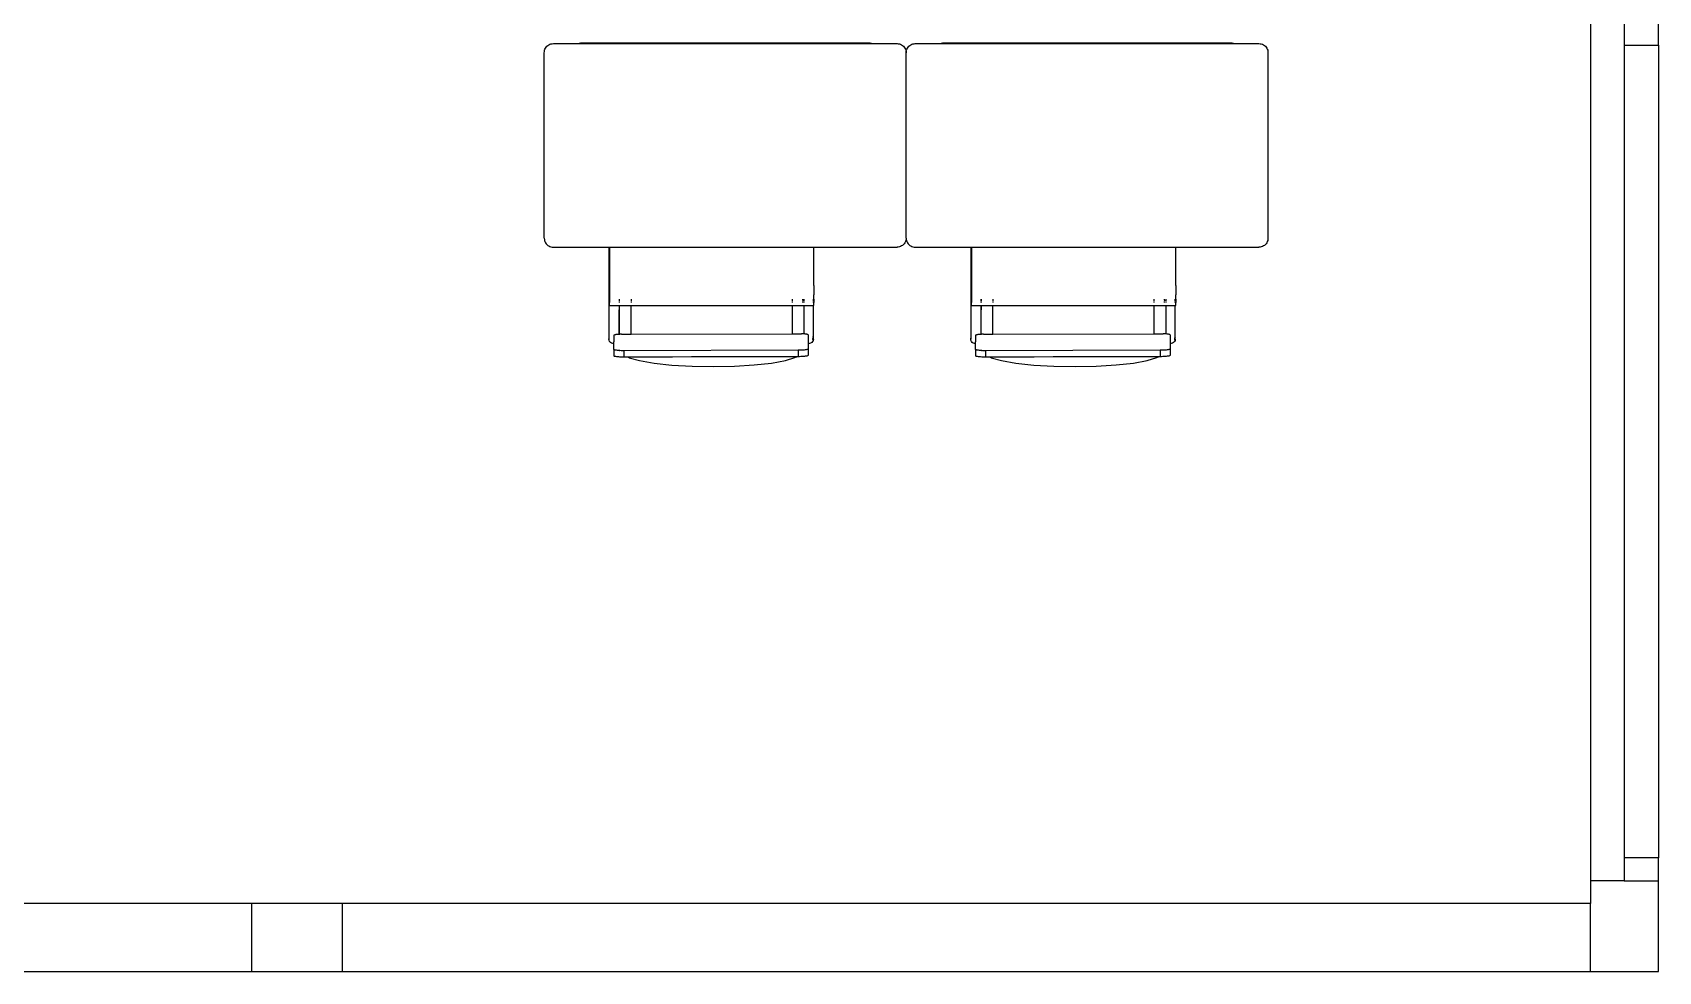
# Model space of a CAD drawing. Header units: metres. Extents: x -2 to 5.8, y -17.4 to 16.6.
# Drawn here: x 2.254 to 5.849, y -17.377 to -15.302 of the extents above; entities that cross this region are included whole.
import ezdxf

# ---------------------------------------------------------------- set-up
doc = ezdxf.new("R2010")
doc.units = ezdxf.units.M
doc.layers.add('SectionCutEdges', color=7, linetype='Continuous')

msp = doc.modelspace()

# ---------------------------------------------------------------- linework, layer by layer
for p, q in [((5.6991, -13.432), (5.6991, -17.177)), ((3.3858, -15.3462), (3.386, -15.3436)), ((3.3858, -15.7562), (3.3858, -15.3462)), ((3.386, -15.3436), (3.3865, -15.341)), ((3.3865, -15.341), (3.3873, -15.3385)), ((3.3873, -15.3385), (3.3885, -15.3362)), ((3.3885, -15.3362), (3.39, -15.334)), ((3.39, -15.334), (3.3917, -15.332)), ((3.3917, -15.332), (3.3937, -15.3303)), ((3.3937, -15.3303), (3.3958, -15.3289)), ((3.3958, -15.3289), (3.3982, -15.3277)), ((3.3982, -15.3277), (3.4006, -15.3269)), ((3.4006, -15.3269), (3.4032, -15.3264)), ((3.4032, -15.3264), (3.4058, -15.3262)), ((3.4058, -15.3262), (3.4593, -15.3262)), ((3.4593, -15.3262), (3.4661, -15.3248)), ((3.4593, -15.3262), (4.1132, -15.3262)), ((3.4661, -15.3248), (3.4749, -15.3242)), ((3.4749, -15.3242), (4.0976, -15.3242)), ((4.0976, -15.3242), (4.1064, -15.3248)), ((4.1064, -15.3248), (4.1132, -15.3262)), ((4.1132, -15.3262), (4.1658, -15.3262)), ((4.1658, -15.3262), (4.1684, -15.3264)), ((4.1684, -15.3264), (4.171, -15.3269)), ((4.171, -15.3269), (4.1735, -15.3277)), ((4.1735, -15.3277), (4.1758, -15.3289)), ((4.1758, -15.3289), (4.178, -15.3303)), ((4.178, -15.3303), (4.18, -15.332)), ((4.18, -15.332), (4.1817, -15.334)), ((4.1817, -15.334), (4.1831, -15.3362)), ((4.1831, -15.3362), (4.1843, -15.3385)), ((4.1843, -15.3385), (4.1851, -15.341)), ((4.1851, -15.341), (4.1857, -15.3436)), ((4.1857, -15.3436), (4.1858, -15.3462)), ((4.1858, -15.3462), (4.186, -15.3436)), ((4.1858, -15.7562), (4.1858, -15.3462)), ((4.186, -15.3436), (4.1865, -15.341)), ((4.1865, -15.341), (4.1873, -15.3385)), ((4.1873, -15.3385), (4.1885, -15.3362)), ((4.1885, -15.3362), (4.19, -15.334)), ((4.19, -15.334), (4.1917, -15.332)), ((4.1917, -15.332), (4.1937, -15.3303)), ((4.1937, -15.3303), (4.1958, -15.3289)), ((4.1958, -15.3289), (4.1982, -15.3277)), ((4.1982, -15.3277), (4.2006, -15.3269)), ((4.2006, -15.3269), (4.2032, -15.3264)), ((4.2032, -15.3264), (4.2058, -15.3262)), ((4.2058, -15.3262), (4.2593, -15.3262)), ((4.2593, -15.3262), (4.2661, -15.3248)), ((4.2593, -15.3262), (4.9132, -15.3262)), ((4.2661, -15.3248), (4.2749, -15.3242)), ((4.2749, -15.3242), (4.8976, -15.3242)), ((4.8976, -15.3242), (4.9064, -15.3248)), ((4.9064, -15.3248), (4.9132, -15.3262)), ((4.9132, -15.3262), (4.9658, -15.3262)), ((4.9658, -15.3262), (4.9684, -15.3264)), ((4.9684, -15.3264), (4.971, -15.3269)), ((4.971, -15.3269), (4.9735, -15.3277)), ((4.9735, -15.3277), (4.9758, -15.3289)), ((4.9758, -15.3289), (4.978, -15.3303)), ((4.978, -15.3303), (4.98, -15.332)), ((4.98, -15.332), (4.9817, -15.334)), ((4.9817, -15.334), (4.9831, -15.3362)), ((4.9831, -15.3362), (4.9843, -15.3385)), ((4.9843, -15.3385), (4.9851, -15.341)), ((4.9851, -15.341), (4.9857, -15.3436)), ((4.9857, -15.3436), (4.9858, -15.3462)), ((4.9858, -15.3462), (4.9858, -15.7562)), ((5.8491, -15.3299), (5.8491, -17.1262)), ((3.3858, -15.7562), (3.386, -15.7588)), ((3.386, -15.7588), (3.3865, -15.7614)), ((3.3865, -15.7614), (3.3873, -15.7638)), ((3.3873, -15.7638), (3.3885, -15.7662)), ((3.3885, -15.7662), (3.39, -15.7684)), ((3.39, -15.7684), (3.3917, -15.7703)), ((3.3917, -15.7703), (3.3937, -15.7721)), ((3.3937, -15.7721), (3.3958, -15.7735)), ((3.3958, -15.7735), (3.3982, -15.7747)), ((3.3982, -15.7747), (3.4006, -15.7755)), ((3.4006, -15.7755), (3.4032, -15.776)), ((3.4032, -15.776), (3.4058, -15.7762)), ((3.4058, -15.7762), (3.5286, -15.7762)), ((3.5286, -15.7762), (3.529, -15.7762)), ((3.5286, -15.7762), (3.5286, -15.9794)), ((3.529, -15.7762), (3.53, -15.7762)), ((3.53, -15.7762), (3.53, -15.861)), ((3.53, -15.7762), (3.982, -15.7762)), ((3.982, -15.861), (3.982, -15.7762)), ((3.982, -15.7762), (4.1658, -15.7762)), ((4.1684, -15.776), (4.1658, -15.7762)), ((4.171, -15.7755), (4.1684, -15.776)), ((4.1735, -15.7747), (4.171, -15.7755)), ((4.1758, -15.7735), (4.1735, -15.7747)), ((4.178, -15.7721), (4.1758, -15.7735)), ((4.18, -15.7703), (4.178, -15.7721)), ((4.1817, -15.7684), (4.18, -15.7703)), ((4.1831, -15.7662), (4.1817, -15.7684)), ((4.1843, -15.7638), (4.1831, -15.7662)), ((4.1851, -15.7614), (4.1843, -15.7638)), ((4.1857, -15.7588), (4.1851, -15.7614)), ((4.1858, -15.7562), (4.1857, -15.7588)), ((4.1858, -15.7562), (4.186, -15.7588)), ((4.186, -15.7588), (4.1865, -15.7614)), ((4.1865, -15.7614), (4.1873, -15.7638)), ((4.1873, -15.7638), (4.1885, -15.7662)), ((4.1885, -15.7662), (4.19, -15.7684)), ((4.19, -15.7684), (4.1917, -15.7703)), ((4.1917, -15.7703), (4.1937, -15.7721)), ((4.1937, -15.7721), (4.1958, -15.7735)), ((4.1958, -15.7735), (4.1982, -15.7747)), ((4.1982, -15.7747), (4.2006, -15.7755)), ((4.2006, -15.7755), (4.2032, -15.776)), ((4.2032, -15.776), (4.2058, -15.7762)), ((4.2058, -15.7762), (4.3286, -15.7762)), ((4.3286, -15.7762), (4.329, -15.7762)), ((4.3286, -15.7762), (4.3286, -15.9794)), ((4.329, -15.7762), (4.33, -15.7762)), ((4.33, -15.7762), (4.33, -15.861)), ((4.33, -15.7762), (4.782, -15.7762)), ((4.782, -15.861), (4.782, -15.7762)), ((4.782, -15.7762), (4.9658, -15.7762)), ((4.9684, -15.776), (4.9658, -15.7762)), ((4.971, -15.7755), (4.9684, -15.776)), ((4.9735, -15.7747), (4.971, -15.7755)), ((4.9758, -15.7735), (4.9735, -15.7747)), ((4.978, -15.7721), (4.9758, -15.7735)), ((4.98, -15.7703), (4.978, -15.7721)), ((4.9817, -15.7684), (4.98, -15.7703)), ((4.9831, -15.7662), (4.9817, -15.7684)), ((4.9843, -15.7638), (4.9831, -15.7662)), ((4.9851, -15.7614), (4.9843, -15.7638)), ((4.9857, -15.7588), (4.9851, -15.7614)), ((4.9858, -15.7562), (4.9857, -15.7588)), ((3.53, -15.861), (3.53, -15.871)), ((3.53, -15.871), (3.53, -15.8762)), ((3.53, -15.8762), (3.53, -15.8813)), ((3.53, -15.8813), (3.53, -15.8815)), ((3.53, -15.8815), (3.53, -15.8839)), ((3.53, -15.8839), (3.53, -15.8865)), ((3.53, -15.8865), (3.53, -15.8866)), ((3.53, -15.8866), (3.53, -15.889)), ((3.982, -15.861), (3.982, -15.8813)), ((3.982, -15.8839), (3.982, -15.8813)), ((3.982, -15.8865), (3.982, -15.8839)), ((3.982, -15.889), (3.982, -15.8865)), ((4.33, -15.861), (4.33, -15.871)), ((4.33, -15.871), (4.33, -15.8762)), ((4.33, -15.8762), (4.33, -15.8813)), ((4.33, -15.8813), (4.33, -15.8815)), ((4.33, -15.8815), (4.33, -15.8839)), ((4.33, -15.8839), (4.33, -15.8865)), ((4.33, -15.8865), (4.33, -15.8866)), ((4.33, -15.8866), (4.33, -15.889)), ((4.782, -15.861), (4.782, -15.8813)), ((4.782, -15.8839), (4.782, -15.8813)), ((4.782, -15.8865), (4.782, -15.8839)), ((4.782, -15.889), (4.782, -15.8865)), ((3.53, -15.889), (3.53, -15.8914)), ((3.53, -15.8914), (3.53, -15.8916)), ((3.53, -15.8925), (3.53, -15.8916)), ((3.53, -15.8925), (3.53, -15.8931)), ((3.53, -15.8943), (3.53, -15.8931)), ((3.53, -15.8943), (3.53, -15.8949)), ((3.53, -15.8949), (3.53, -15.8955)), ((3.53, -15.8955), (3.53, -15.8961)), ((3.53, -15.8961), (3.53, -15.8963)), ((3.53, -15.8963), (3.53, -15.8967)), ((3.53, -15.8967), (3.53, -15.8973)), ((3.53, -15.8973), (3.53, -15.8978)), ((3.53, -15.8978), (3.53, -15.8984)), ((3.53, -15.9007), (3.53, -15.8984)), ((3.53, -15.9047), (3.53, -15.9007)), ((3.53, -15.9047), (3.53, -15.905)), ((3.53, -15.905), (3.5301, -15.905)), ((3.5301, -15.905), (3.5302, -15.905)), ((3.5302, -15.905), (3.5319, -15.905)), ((3.5319, -15.905), (3.5342, -15.905)), ((3.5342, -15.905), (3.537, -15.905)), ((3.537, -15.905), (3.54, -15.905)), ((3.54, -15.905), (3.5431, -15.905)), ((3.5431, -15.905), (3.5459, -15.905)), ((3.5459, -15.905), (3.5484, -15.905)), ((3.5484, -15.905), (3.5503, -15.905)), ((3.5503, -15.905), (3.5516, -15.905)), ((3.5516, -15.8914), (3.5516, -15.8925)), ((3.5516, -15.8931), (3.5516, -15.8943)), ((3.5516, -15.8949), (3.5516, -15.8955)), ((3.5516, -15.8967), (3.5516, -15.8973)), ((3.5516, -15.8978), (3.5516, -15.8984)), ((3.5516, -15.905), (3.5516, -15.9061)), ((3.5516, -15.905), (3.5519, -15.905)), ((3.5516, -15.9061), (3.5516, -15.9091)), ((3.5516, -15.9091), (3.5516, -15.9115)), ((3.5516, -15.9115), (3.5516, -15.9135)), ((3.5516, -15.9135), (3.5516, -15.9149)), ((3.5516, -15.9688), (3.5516, -15.9149)), ((3.5519, -15.8925), (3.5519, -15.8914)), ((3.5519, -15.8943), (3.5519, -15.8931)), ((3.5519, -15.8955), (3.5519, -15.8949)), ((3.5519, -15.8973), (3.5519, -15.8967)), ((3.5519, -15.8984), (3.5519, -15.8978)), ((3.5519, -15.9076), (3.5519, -15.905)), ((3.5519, -15.905), (3.5519, -15.905)), ((3.5519, -15.905), (3.5534, -15.905)), ((3.5519, -15.91), (3.5519, -15.9076)), ((3.5519, -15.9119), (3.5519, -15.91)), ((3.5519, -15.9132), (3.5519, -15.9119)), ((3.5519, -15.9688), (3.5519, -15.9132)), ((3.5534, -15.905), (3.5554, -15.905)), ((3.5554, -15.905), (3.5581, -15.905)), ((3.5581, -15.905), (3.5612, -15.905)), ((3.5612, -15.905), (3.5646, -15.905)), ((3.5646, -15.905), (3.5679, -15.905)), ((3.5679, -15.905), (3.5711, -15.905)), ((3.5711, -15.905), (3.5737, -15.905)), ((3.5737, -15.905), (3.5758, -15.905)), ((3.5758, -15.905), (3.5771, -15.905)), ((3.5771, -15.905), (3.5775, -15.905)), ((3.5775, -15.8914), (3.5775, -15.8925)), ((3.5775, -15.8931), (3.5775, -15.8943)), ((3.5775, -15.8949), (3.5775, -15.8955)), ((3.5775, -15.8967), (3.5775, -15.8973)), ((3.5775, -15.8978), (3.5775, -15.8984)), ((3.5775, -15.905), (3.9344, -15.905)), ((3.5775, -15.9686), (3.5775, -15.905)), ((3.9344, -15.8925), (3.9344, -15.8914)), ((3.9344, -15.8943), (3.9344, -15.8931)), ((3.9344, -15.8955), (3.9344, -15.8949)), ((3.9344, -15.8973), (3.9344, -15.8967)), ((3.9344, -15.8984), (3.9344, -15.8978)), ((3.9344, -15.905), (3.9349, -15.905)), ((3.9344, -15.9677), (3.9344, -15.905)), ((3.9349, -15.905), (3.9361, -15.905)), ((3.9361, -15.905), (3.9382, -15.905)), ((3.9382, -15.905), (3.9409, -15.905)), ((3.9409, -15.905), (3.944, -15.905)), ((3.944, -15.905), (3.9474, -15.905)), ((3.9474, -15.905), (3.9507, -15.905)), ((3.9507, -15.905), (3.9538, -15.905)), ((3.9538, -15.905), (3.9565, -15.905)), ((3.9565, -15.905), (3.9586, -15.905)), ((3.9573, -15.8925), (3.9573, -15.8914)), ((3.9573, -15.8931), (3.9573, -15.8943)), ((3.9573, -15.8955), (3.9573, -15.8949)), ((3.9573, -15.8973), (3.9573, -15.8967)), ((3.9573, -15.8984), (3.9573, -15.8978)), ((3.9586, -15.905), (3.9588, -15.905)), ((3.9588, -15.905), (3.9591, -15.905)), ((3.9591, -15.905), (3.9599, -15.905)), ((3.9599, -15.905), (3.9603, -15.905)), ((3.9603, -15.8925), (3.9603, -15.8914)), ((3.9603, -15.8943), (3.9603, -15.8931)), ((3.9603, -15.8955), (3.9603, -15.8949)), ((3.9603, -15.8973), (3.9603, -15.8967)), ((3.9603, -15.8984), (3.9603, -15.8978)), ((3.9603, -15.906), (3.9603, -15.905)), ((3.9603, -15.905), (3.9606, -15.905)), ((3.9603, -15.9097), (3.9603, -15.906)), ((3.9603, -15.913), (3.9603, -15.9097)), ((3.9603, -15.9157), (3.9603, -15.913)), ((3.9603, -15.9178), (3.9603, -15.9157)), ((3.9603, -15.9193), (3.9603, -15.9178)), ((3.9603, -15.9201), (3.9603, -15.9193)), ((3.9603, -15.9354), (3.9603, -15.9201)), ((3.9606, -15.905), (3.9629, -15.905)), ((3.9629, -15.905), (3.9657, -15.905)), ((3.9657, -15.905), (3.9687, -15.905)), ((3.9687, -15.905), (3.9718, -15.905)), ((3.9718, -15.905), (3.9746, -15.905)), ((3.9746, -15.905), (3.977, -15.905)), ((3.977, -15.905), (3.9789, -15.905)), ((3.9789, -15.905), (3.9806, -15.905)), ((3.9806, -15.8925), (3.9806, -15.8914)), ((3.9806, -15.8943), (3.9806, -15.8931)), ((3.9806, -15.8955), (3.9806, -15.8949)), ((3.9806, -15.8973), (3.9806, -15.8967)), ((3.9806, -15.8984), (3.9806, -15.8978)), ((3.9806, -15.9075), (3.9806, -15.905)), ((3.9806, -15.905), (3.9806, -15.905)), ((3.9806, -15.905), (3.982, -15.905)), ((3.9806, -15.9099), (3.9806, -15.9075)), ((3.9806, -15.9118), (3.9806, -15.9099)), ((3.9806, -15.9131), (3.9806, -15.9118)), ((3.9806, -15.9797), (3.9806, -15.9131)), ((3.982, -15.8914), (3.982, -15.889)), ((3.982, -15.8914), (3.982, -15.8925)), ((3.982, -15.8925), (3.982, -15.8931)), ((3.982, -15.8943), (3.982, -15.8931)), ((3.982, -15.8943), (3.982, -15.8949)), ((3.982, -15.8949), (3.982, -15.8955)), ((3.982, -15.8955), (3.982, -15.8961)), ((3.982, -15.8961), (3.982, -15.8967)), ((3.982, -15.8967), (3.982, -15.8973)), ((3.982, -15.8973), (3.982, -15.8978)), ((3.982, -15.8978), (3.982, -15.8984)), ((3.982, -15.905), (3.982, -15.8984)), ((4.33, -15.889), (4.33, -15.8914)), ((4.33, -15.8914), (4.33, -15.8916)), ((4.33, -15.8925), (4.33, -15.8916)), ((4.33, -15.8925), (4.33, -15.8931)), ((4.33, -15.8943), (4.33, -15.8931)), ((4.33, -15.8943), (4.33, -15.8949)), ((4.33, -15.8949), (4.33, -15.8955)), ((4.33, -15.8955), (4.33, -15.8961)), ((4.33, -15.8961), (4.33, -15.8963)), ((4.33, -15.8963), (4.33, -15.8967)), ((4.33, -15.8967), (4.33, -15.8973)), ((4.33, -15.8973), (4.33, -15.8978)), ((4.33, -15.8978), (4.33, -15.8984)), ((4.33, -15.9007), (4.33, -15.8984)), ((4.33, -15.9047), (4.33, -15.9007)), ((4.33, -15.9047), (4.33, -15.905)), ((4.33, -15.905), (4.3301, -15.905)), ((4.3301, -15.905), (4.3302, -15.905)), ((4.3302, -15.905), (4.3319, -15.905)), ((4.3319, -15.905), (4.3342, -15.905)), ((4.3342, -15.905), (4.337, -15.905)), ((4.337, -15.905), (4.34, -15.905)), ((4.34, -15.905), (4.3431, -15.905)), ((4.3431, -15.905), (4.3459, -15.905)), ((4.3459, -15.905), (4.3484, -15.905)), ((4.3484, -15.905), (4.3503, -15.905)), ((4.3503, -15.905), (4.3516, -15.905)), ((4.3516, -15.8914), (4.3516, -15.8925)), ((4.3516, -15.8931), (4.3516, -15.8943)), ((4.3516, -15.8949), (4.3516, -15.8955)), ((4.3516, -15.8967), (4.3516, -15.8973)), ((4.3516, -15.8978), (4.3516, -15.8984)), ((4.3516, -15.905), (4.3516, -15.9061)), ((4.3516, -15.905), (4.3519, -15.905)), ((4.3516, -15.9061), (4.3516, -15.9091)), ((4.3516, -15.9091), (4.3516, -15.9115)), ((4.3516, -15.9115), (4.3516, -15.9135)), ((4.3516, -15.9135), (4.3516, -15.9149)), ((4.3516, -15.9688), (4.3516, -15.9149)), ((4.3519, -15.8925), (4.3519, -15.8914)), ((4.3519, -15.8943), (4.3519, -15.8931)), ((4.3519, -15.8955), (4.3519, -15.8949)), ((4.3519, -15.8973), (4.3519, -15.8967)), ((4.3519, -15.8984), (4.3519, -15.8978)), ((4.3519, -15.9076), (4.3519, -15.905)), ((4.3519, -15.905), (4.3519, -15.905)), ((4.3519, -15.905), (4.3534, -15.905)), ((4.3519, -15.91), (4.3519, -15.9076)), ((4.3519, -15.9119), (4.3519, -15.91)), ((4.3519, -15.9132), (4.3519, -15.9119)), ((4.3519, -15.9688), (4.3519, -15.9132)), ((4.3534, -15.905), (4.3554, -15.905)), ((4.3554, -15.905), (4.3581, -15.905)), ((4.3581, -15.905), (4.3612, -15.905)), ((4.3612, -15.905), (4.3646, -15.905)), ((4.3646, -15.905), (4.3679, -15.905)), ((4.3679, -15.905), (4.3711, -15.905)), ((4.3711, -15.905), (4.3737, -15.905)), ((4.3737, -15.905), (4.3758, -15.905)), ((4.3758, -15.905), (4.3771, -15.905)), ((4.3771, -15.905), (4.3775, -15.905)), ((4.3775, -15.8914), (4.3775, -15.8925)), ((4.3775, -15.8931), (4.3775, -15.8943)), ((4.3775, -15.8949), (4.3775, -15.8955)), ((4.3775, -15.8967), (4.3775, -15.8973)), ((4.3775, -15.8978), (4.3775, -15.8984)), ((4.3775, -15.905), (4.7344, -15.905)), ((4.3775, -15.9686), (4.3775, -15.905)), ((4.7344, -15.8925), (4.7344, -15.8914)), ((4.7344, -15.8943), (4.7344, -15.8931)), ((4.7344, -15.8955), (4.7344, -15.8949)), ((4.7344, -15.8973), (4.7344, -15.8967)), ((4.7344, -15.8984), (4.7344, -15.8978)), ((4.7344, -15.905), (4.7349, -15.905)), ((4.7344, -15.9677), (4.7344, -15.905)), ((4.7349, -15.905), (4.7361, -15.905)), ((4.7361, -15.905), (4.7382, -15.905)), ((4.7382, -15.905), (4.7409, -15.905)), ((4.7409, -15.905), (4.744, -15.905)), ((4.744, -15.905), (4.7474, -15.905)), ((4.7474, -15.905), (4.7507, -15.905)), ((4.7507, -15.905), (4.7538, -15.905)), ((4.7538, -15.905), (4.7565, -15.905)), ((4.7565, -15.905), (4.7586, -15.905)), ((4.7573, -15.8925), (4.7573, -15.8914)), ((4.7573, -15.8931), (4.7573, -15.8943)), ((4.7573, -15.8955), (4.7573, -15.8949)), ((4.7573, -15.8973), (4.7573, -15.8967)), ((4.7573, -15.8984), (4.7573, -15.8978)), ((4.7586, -15.905), (4.7588, -15.905)), ((4.7588, -15.905), (4.7591, -15.905)), ((4.7591, -15.905), (4.7599, -15.905)), ((4.7599, -15.905), (4.7603, -15.905)), ((4.7603, -15.8925), (4.7603, -15.8914)), ((4.7603, -15.8943), (4.7603, -15.8931)), ((4.7603, -15.8955), (4.7603, -15.8949)), ((4.7603, -15.8973), (4.7603, -15.8967)), ((4.7603, -15.8984), (4.7603, -15.8978)), ((4.7603, -15.906), (4.7603, -15.905)), ((4.7603, -15.905), (4.7606, -15.905)), ((4.7603, -15.9097), (4.7603, -15.906)), ((4.7603, -15.913), (4.7603, -15.9097)), ((4.7603, -15.9157), (4.7603, -15.913)), ((4.7603, -15.9178), (4.7603, -15.9157)), ((4.7603, -15.9193), (4.7603, -15.9178)), ((4.7603, -15.9201), (4.7603, -15.9193)), ((4.7603, -15.9354), (4.7603, -15.9201)), ((4.7606, -15.905), (4.7629, -15.905)), ((4.7629, -15.905), (4.7657, -15.905)), ((4.7657, -15.905), (4.7687, -15.905)), ((4.7687, -15.905), (4.7718, -15.905)), ((4.7718, -15.905), (4.7746, -15.905)), ((4.7746, -15.905), (4.777, -15.905)), ((4.777, -15.905), (4.7789, -15.905)), ((4.7789, -15.905), (4.7806, -15.905)), ((4.7806, -15.8925), (4.7806, -15.8914)), ((4.7806, -15.8943), (4.7806, -15.8931)), ((4.7806, -15.8955), (4.7806, -15.8949)), ((4.7806, -15.8973), (4.7806, -15.8967)), ((4.7806, -15.8984), (4.7806, -15.8978)), ((4.7806, -15.9075), (4.7806, -15.905)), ((4.7806, -15.905), (4.7806, -15.905)), ((4.7806, -15.905), (4.782, -15.905)), ((4.7806, -15.9099), (4.7806, -15.9075)), ((4.7806, -15.9118), (4.7806, -15.9099)), ((4.7806, -15.9131), (4.7806, -15.9118)), ((4.7806, -15.9797), (4.7806, -15.9131)), ((4.782, -15.8914), (4.782, -15.889)), ((4.782, -15.8914), (4.782, -15.8925)), ((4.782, -15.8925), (4.782, -15.8931)), ((4.782, -15.8943), (4.782, -15.8931)), ((4.782, -15.8943), (4.782, -15.8949)), ((4.782, -15.8949), (4.782, -15.8955)), ((4.782, -15.8955), (4.782, -15.8961)), ((4.782, -15.8961), (4.782, -15.8967)), ((4.782, -15.8967), (4.782, -15.8973)), ((4.782, -15.8973), (4.782, -15.8978)), ((4.782, -15.8978), (4.782, -15.8984)), ((4.782, -15.905), (4.782, -15.8984)), ((3.9603, -15.9496), (3.9603, -15.9354)), ((3.9603, -15.9625), (3.9603, -15.9496)), ((4.7603, -15.9496), (4.7603, -15.9354)), ((4.7603, -15.9625), (4.7603, -15.9496)), ((3.5286, -15.9794), (3.529, -15.9775)), ((3.529, -15.982), (3.5286, -15.9794)), ((3.5301, -15.9844), (3.529, -15.982)), ((3.5319, -15.9865), (3.5301, -15.9844)), ((3.5342, -15.9882), (3.5319, -15.9865)), ((3.537, -15.9892), (3.5342, -15.9882)), ((3.5392, -15.9895), (3.537, -15.9892)), ((3.5393, -15.9709), (3.5392, -15.9712)), ((3.5392, -15.9712), (3.5392, -15.9855)), ((3.5392, -15.9829), (3.5392, -15.9829)), ((3.5392, -15.9895), (3.5392, -15.9855)), ((3.5393, -16.0021), (3.5392, -15.9895)), ((3.5398, -15.9706), (3.5393, -15.9709)), ((3.54, -15.9705), (3.5398, -15.9706)), ((3.5405, -15.9703), (3.54, -15.9705)), ((3.5415, -15.97), (3.5405, -15.9703)), ((3.5428, -15.9697), (3.5415, -15.97)), ((3.5431, -15.9696), (3.5428, -15.9697)), ((3.5443, -15.9694), (3.5431, -15.9696)), ((3.5459, -15.9692), (3.5443, -15.9694)), ((3.546, -15.9692), (3.5459, -15.9692)), ((3.5479, -15.969), (3.546, -15.9692)), ((3.5484, -15.969), (3.5479, -15.969)), ((3.5499, -15.9689), (3.5484, -15.969)), ((3.5503, -15.9688), (3.5499, -15.9689)), ((3.5515, -15.9688), (3.5503, -15.9688)), ((3.5516, -15.9688), (3.5515, -15.9688)), ((3.5519, -15.9688), (3.5516, -15.9688)), ((3.552, -15.9688), (3.5519, -15.9688)), ((3.5534, -15.9687), (3.552, -15.9688)), ((3.5543, -15.9687), (3.5534, -15.9687)), ((3.5554, -15.9687), (3.5543, -15.9687)), ((3.5565, -15.9687), (3.5554, -15.9687)), ((3.5565, -15.9687), (3.5581, -15.9687)), ((3.5581, -15.9687), (3.5612, -15.9686)), ((3.5612, -15.9686), (3.5646, -15.9686)), ((3.5646, -15.9686), (3.5679, -15.9686)), ((3.5679, -15.9686), (3.5711, -15.9686)), ((3.5711, -15.9686), (3.5737, -15.9686)), ((3.5737, -15.9686), (3.5758, -15.9686)), ((3.5758, -15.9686), (3.5758, -15.9686)), ((3.5758, -15.9686), (3.5771, -15.9686)), ((3.5771, -15.9686), (3.5775, -15.9686)), ((3.5775, -15.9686), (3.9344, -15.9677)), ((3.9344, -15.9677), (3.9349, -15.9677)), ((3.9349, -15.9677), (3.9361, -15.9677)), ((3.9361, -15.9677), (3.9382, -15.9677)), ((3.9382, -15.9677), (3.9409, -15.9677)), ((3.9409, -15.9677), (3.944, -15.9677)), ((3.944, -15.9677), (3.9474, -15.9677)), ((3.9474, -15.9677), (3.9507, -15.9677)), ((3.9507, -15.9677), (3.9538, -15.9677)), ((3.9538, -15.9677), (3.9541, -15.9677)), ((3.956, -15.9677), (3.9541, -15.9677)), ((3.9573, -15.9677), (3.956, -15.9677)), ((3.9573, -15.9677), (3.9573, -15.9672)), ((3.9577, -15.9677), (3.9573, -15.9677)), ((3.9579, -15.9677), (3.9577, -15.9677)), ((3.958, -15.9677), (3.9579, -15.9677)), ((3.9586, -15.9678), (3.958, -15.9677)), ((3.9588, -15.9678), (3.9586, -15.9678)), ((3.9599, -15.9678), (3.9588, -15.9678)), ((3.9603, -15.9679), (3.9599, -15.9678)), ((3.9603, -15.9679), (3.9603, -15.9625)), ((3.9606, -15.9679), (3.9603, -15.9679)), ((3.9616, -15.968), (3.9606, -15.9679)), ((3.9629, -15.9681), (3.9616, -15.968)), ((3.9633, -15.9681), (3.9629, -15.9681)), ((3.9648, -15.9683), (3.9633, -15.9681)), ((3.9657, -15.9685), (3.9648, -15.9683)), ((3.9661, -15.9685), (3.9657, -15.9685)), ((3.9672, -15.9688), (3.9661, -15.9685)), ((3.9681, -15.969), (3.9672, -15.9688)), ((3.9687, -15.9693), (3.9681, -15.969)), ((3.9691, -15.9696), (3.9687, -15.9693)), ((3.9692, -15.9699), (3.9691, -15.9696)), ((3.9692, -15.9699), (3.9693, -15.9895)), ((3.9718, -15.9892), (3.9693, -15.9895)), ((3.9693, -15.9895), (3.9693, -16.001)), ((3.9746, -15.9883), (3.9718, -15.9892)), ((3.977, -15.9867), (3.9746, -15.9883)), ((3.9789, -15.9847), (3.977, -15.9867)), ((3.9789, -15.9743), (3.9792, -15.9746)), ((3.9789, -15.9771), (3.9791, -15.9773)), ((3.9793, -15.9797), (3.9789, -15.9819)), ((3.9802, -15.9823), (3.9789, -15.9847)), ((3.9791, -15.9773), (3.9793, -15.9797)), ((3.9792, -15.9746), (3.9802, -15.9768)), ((3.9806, -15.9797), (3.9802, -15.9823)), ((4.3286, -15.9794), (4.329, -15.9775)), ((4.329, -15.982), (4.3286, -15.9794)), ((4.3301, -15.9844), (4.329, -15.982)), ((4.3319, -15.9865), (4.3301, -15.9844)), ((4.3342, -15.9882), (4.3319, -15.9865)), ((4.337, -15.9892), (4.3342, -15.9882)), ((4.3392, -15.9895), (4.337, -15.9892)), ((4.3393, -15.9709), (4.3392, -15.9712)), ((4.3392, -15.9712), (4.3392, -15.9855)), ((4.3392, -15.9829), (4.3392, -15.9829)), ((4.3392, -15.9895), (4.3392, -15.9855)), ((4.3393, -16.0021), (4.3392, -15.9895)), ((4.3398, -15.9706), (4.3393, -15.9709)), ((4.34, -15.9705), (4.3398, -15.9706)), ((4.3405, -15.9703), (4.34, -15.9705)), ((4.3415, -15.97), (4.3405, -15.9703)), ((4.3428, -15.9697), (4.3415, -15.97)), ((4.3431, -15.9696), (4.3428, -15.9697)), ((4.3443, -15.9694), (4.3431, -15.9696)), ((4.3459, -15.9692), (4.3443, -15.9694)), ((4.346, -15.9692), (4.3459, -15.9692)), ((4.3479, -15.969), (4.346, -15.9692)), ((4.3484, -15.969), (4.3479, -15.969)), ((4.3499, -15.9689), (4.3484, -15.969)), ((4.3503, -15.9688), (4.3499, -15.9689)), ((4.3515, -15.9688), (4.3503, -15.9688)), ((4.3516, -15.9688), (4.3515, -15.9688)), ((4.3519, -15.9688), (4.3516, -15.9688)), ((4.352, -15.9688), (4.3519, -15.9688)), ((4.3534, -15.9687), (4.352, -15.9688)), ((4.3543, -15.9687), (4.3534, -15.9687)), ((4.3554, -15.9687), (4.3543, -15.9687)), ((4.3565, -15.9687), (4.3554, -15.9687)), ((4.3565, -15.9687), (4.3581, -15.9687)), ((4.3581, -15.9687), (4.3612, -15.9686)), ((4.3612, -15.9686), (4.3646, -15.9686)), ((4.3646, -15.9686), (4.3679, -15.9686)), ((4.3679, -15.9686), (4.3711, -15.9686)), ((4.3711, -15.9686), (4.3737, -15.9686)), ((4.3737, -15.9686), (4.3758, -15.9686)), ((4.3758, -15.9686), (4.3758, -15.9686)), ((4.3758, -15.9686), (4.3771, -15.9686)), ((4.3771, -15.9686), (4.3775, -15.9686)), ((4.3775, -15.9686), (4.7344, -15.9677)), ((4.7344, -15.9677), (4.7349, -15.9677)), ((4.7349, -15.9677), (4.7361, -15.9677)), ((4.7361, -15.9677), (4.7382, -15.9677)), ((4.7382, -15.9677), (4.7409, -15.9677)), ((4.7409, -15.9677), (4.744, -15.9677)), ((4.744, -15.9677), (4.7474, -15.9677)), ((4.7474, -15.9677), (4.7507, -15.9677)), ((4.7507, -15.9677), (4.7538, -15.9677)), ((4.7538, -15.9677), (4.7541, -15.9677)), ((4.756, -15.9677), (4.7541, -15.9677)), ((4.7573, -15.9677), (4.756, -15.9677)), ((4.7573, -15.9677), (4.7573, -15.9672)), ((4.7577, -15.9677), (4.7573, -15.9677)), ((4.7579, -15.9677), (4.7577, -15.9677)), ((4.758, -15.9677), (4.7579, -15.9677)), ((4.7586, -15.9678), (4.758, -15.9677)), ((4.7588, -15.9678), (4.7586, -15.9678)), ((4.7599, -15.9678), (4.7588, -15.9678)), ((4.7603, -15.9679), (4.7599, -15.9678)), ((4.7603, -15.9679), (4.7603, -15.9625)), ((4.7606, -15.9679), (4.7603, -15.9679)), ((4.7616, -15.968), (4.7606, -15.9679)), ((4.7629, -15.9681), (4.7616, -15.968)), ((4.7633, -15.9681), (4.7629, -15.9681)), ((4.7648, -15.9683), (4.7633, -15.9681)), ((4.7657, -15.9685), (4.7648, -15.9683)), ((4.7661, -15.9685), (4.7657, -15.9685)), ((4.7672, -15.9688), (4.7661, -15.9685)), ((4.7681, -15.969), (4.7672, -15.9688)), ((4.7687, -15.9693), (4.7681, -15.969)), ((4.7691, -15.9696), (4.7687, -15.9693)), ((4.7692, -15.9699), (4.7691, -15.9696)), ((4.7692, -15.9699), (4.7693, -15.9895)), ((4.7718, -15.9892), (4.7693, -15.9895)), ((4.7693, -15.9895), (4.7693, -16.001)), ((4.7746, -15.9883), (4.7718, -15.9892)), ((4.777, -15.9867), (4.7746, -15.9883)), ((4.7789, -15.9847), (4.777, -15.9867)), ((4.7789, -15.9743), (4.7792, -15.9746)), ((4.7789, -15.9771), (4.7791, -15.9773)), ((4.7793, -15.9797), (4.7789, -15.9819)), ((4.7802, -15.9823), (4.7789, -15.9847)), ((4.7791, -15.9773), (4.7793, -15.9797)), ((4.7792, -15.9746), (4.7802, -15.9768)), ((4.7806, -15.9797), (4.7802, -15.9823)), ((3.5395, -16.0024), (3.5393, -16.0021)), ((3.5393, -16.0021), (3.5393, -16.0162)), ((3.5395, -16.0166), (3.5393, -16.0162)), ((3.54, -16.0028), (3.5395, -16.0024)), ((3.5401, -16.017), (3.5395, -16.0166)), ((3.541, -16.0032), (3.54, -16.0028)), ((3.541, -16.0174), (3.5401, -16.017)), ((3.5422, -16.0035), (3.541, -16.0032)), ((3.5423, -16.0177), (3.541, -16.0174)), ((3.5438, -16.0039), (3.5422, -16.0035)), ((3.5439, -16.018), (3.5423, -16.0177)), ((3.5457, -16.0041), (3.5438, -16.0039)), ((3.5458, -16.0183), (3.5439, -16.018)), ((3.5479, -16.0044), (3.5457, -16.0041)), ((3.5479, -16.0186), (3.5458, -16.0183)), ((3.5503, -16.0046), (3.5479, -16.0044)), ((3.5503, -16.0188), (3.5479, -16.0186)), ((3.5523, -16.0047), (3.5503, -16.0046)), ((3.5529, -16.0189), (3.5503, -16.0188)), ((3.5529, -16.006), (3.5523, -16.0047)), ((3.5529, -16.0048), (3.5523, -16.0047)), ((3.5556, -16.0049), (3.5529, -16.0048)), ((3.5529, -16.0061), (3.5529, -16.006)), ((3.5556, -16.0191), (3.5529, -16.0189)), ((3.5584, -16.005), (3.5556, -16.0049)), ((3.5585, -16.0191), (3.5556, -16.0191)), ((3.5613, -16.005), (3.5584, -16.005)), ((3.5613, -16.0191), (3.5585, -16.0191)), ((3.9473, -16.004), (3.5613, -16.005)), ((3.5613, -16.005), (3.5613, -16.0191)), ((3.5706, -16.0191), (3.5613, -16.0191)), ((3.5707, -16.0193), (3.5706, -16.0191)), ((3.5745, -16.0191), (3.5706, -16.0191)), ((3.5736, -16.0204), (3.5707, -16.0193)), ((3.5736, -16.0204), (3.5966, -16.0269)), ((3.5815, -16.0191), (3.5745, -16.0191)), ((3.5893, -16.0191), (3.5815, -16.0191)), ((3.5922, -16.0191), (3.5893, -16.0191)), ((3.611, -16.019), (3.5922, -16.0191)), ((3.5966, -16.0269), (3.6286, -16.0325)), ((3.6226, -16.019), (3.611, -16.019)), ((3.6359, -16.019), (3.6226, -16.019)), ((3.6286, -16.0325), (3.668, -16.0366)), ((3.6645, -16.0189), (3.6359, -16.019)), ((3.6692, -16.0189), (3.6645, -16.0189)), ((3.7112, -16.0188), (3.6692, -16.0189)), ((3.7354, -16.0187), (3.7112, -16.0188)), ((3.7871, -16.0186), (3.7354, -16.0187)), ((3.8077, -16.0185), (3.7871, -16.0186)), ((3.8531, -16.0184), (3.8077, -16.0185)), ((3.8499, -16.0364), (3.8882, -16.0322)), ((3.8537, -16.0184), (3.8531, -16.0184)), ((3.8845, -16.0184), (3.8537, -16.0184)), ((3.8945, -16.0183), (3.8845, -16.0184)), ((3.8882, -16.0322), (3.9188, -16.0266)), ((3.9078, -16.0183), (3.8945, -16.0183)), ((3.9259, -16.0182), (3.9078, -16.0183)), ((3.9188, -16.0266), (3.94, -16.02)), ((3.9265, -16.0182), (3.9259, -16.0182)), ((3.9349, -16.0182), (3.9265, -16.0182)), ((3.9413, -16.0182), (3.9349, -16.0182)), ((3.94, -16.02), (3.943, -16.0188)), ((3.9438, -16.0182), (3.9413, -16.0182)), ((3.943, -16.0188), (3.9439, -16.0182)), ((3.9439, -16.0182), (3.9438, -16.0182)), ((3.9474, -16.0182), (3.9439, -16.0182)), ((3.9502, -16.004), (3.9473, -16.004)), ((3.9473, -16.004), (3.9474, -16.0182)), ((3.9503, -16.0182), (3.9474, -16.0182)), ((3.953, -16.0039), (3.9502, -16.004)), ((3.9531, -16.0181), (3.9503, -16.0182)), ((3.9558, -16.0038), (3.953, -16.0039)), ((3.9558, -16.0179), (3.9531, -16.0181)), ((3.9583, -16.0036), (3.9558, -16.0038)), ((3.9584, -16.0178), (3.9558, -16.0179)), ((3.9607, -16.0034), (3.9583, -16.0036)), ((3.9608, -16.0175), (3.9584, -16.0178)), ((3.9629, -16.0031), (3.9607, -16.0034)), ((3.9629, -16.0173), (3.9608, -16.0175)), ((3.9648, -16.0028), (3.9629, -16.0031)), ((3.9648, -16.017), (3.9629, -16.0173)), ((3.9664, -16.0025), (3.9648, -16.0028)), ((3.9664, -16.0167), (3.9648, -16.017)), ((3.9677, -16.0021), (3.9664, -16.0025)), ((3.9677, -16.0163), (3.9664, -16.0167)), ((3.9686, -16.0018), (3.9677, -16.0021)), ((3.9686, -16.0159), (3.9677, -16.0163)), ((3.9692, -16.0014), (3.9686, -16.0018)), ((3.9692, -16.0156), (3.9686, -16.0159)), ((3.9693, -16.001), (3.9692, -16.0014)), ((3.9694, -16.0152), (3.9692, -16.0156)), ((3.9693, -16.001), (3.9694, -16.0152)), ((4.3395, -16.0024), (4.3393, -16.0021)), ((4.3393, -16.0021), (4.3393, -16.0162)), ((4.3395, -16.0166), (4.3393, -16.0162)), ((4.34, -16.0028), (4.3395, -16.0024)), ((4.3401, -16.017), (4.3395, -16.0166)), ((4.341, -16.0032), (4.34, -16.0028)), ((4.341, -16.0174), (4.3401, -16.017)), ((4.3422, -16.0035), (4.341, -16.0032)), ((4.3423, -16.0177), (4.341, -16.0174)), ((4.3438, -16.0039), (4.3422, -16.0035)), ((4.3439, -16.018), (4.3423, -16.0177)), ((4.3457, -16.0041), (4.3438, -16.0039)), ((4.3458, -16.0183), (4.3439, -16.018)), ((4.3479, -16.0044), (4.3457, -16.0041)), ((4.3479, -16.0186), (4.3458, -16.0183)), ((4.3503, -16.0046), (4.3479, -16.0044)), ((4.3503, -16.0188), (4.3479, -16.0186)), ((4.3523, -16.0047), (4.3503, -16.0046)), ((4.3529, -16.0189), (4.3503, -16.0188)), ((4.3529, -16.006), (4.3523, -16.0047)), ((4.3529, -16.0048), (4.3523, -16.0047)), ((4.3556, -16.0049), (4.3529, -16.0048)), ((4.3529, -16.0061), (4.3529, -16.006)), ((4.3556, -16.0191), (4.3529, -16.0189)), ((4.3584, -16.005), (4.3556, -16.0049)), ((4.3585, -16.0191), (4.3556, -16.0191)), ((4.3613, -16.005), (4.3584, -16.005)), ((4.3613, -16.0191), (4.3585, -16.0191)), ((4.7473, -16.004), (4.3613, -16.005)), ((4.3613, -16.005), (4.3613, -16.0191)), ((4.3706, -16.0191), (4.3613, -16.0191)), ((4.3707, -16.0193), (4.3706, -16.0191)), ((4.3745, -16.0191), (4.3706, -16.0191)), ((4.3736, -16.0204), (4.3707, -16.0193)), ((4.3736, -16.0204), (4.3966, -16.0269)), ((4.3815, -16.0191), (4.3745, -16.0191)), ((4.3893, -16.0191), (4.3815, -16.0191)), ((4.3922, -16.0191), (4.3893, -16.0191)), ((4.411, -16.019), (4.3922, -16.0191)), ((4.3966, -16.0269), (4.4286, -16.0325)), ((4.4226, -16.019), (4.411, -16.019)), ((4.4359, -16.019), (4.4226, -16.019)), ((4.4286, -16.0325), (4.468, -16.0366)), ((4.4645, -16.0189), (4.4359, -16.019)), ((4.4692, -16.0189), (4.4645, -16.0189)), ((4.5112, -16.0188), (4.4692, -16.0189)), ((4.5354, -16.0187), (4.5112, -16.0188)), ((4.5871, -16.0186), (4.5354, -16.0187)), ((4.6077, -16.0185), (4.5871, -16.0186)), ((4.6531, -16.0184), (4.6077, -16.0185)), ((4.6499, -16.0364), (4.6882, -16.0322)), ((4.6537, -16.0184), (4.6531, -16.0184)), ((4.6845, -16.0184), (4.6537, -16.0184)), ((4.6945, -16.0183), (4.6845, -16.0184)), ((4.6882, -16.0322), (4.7188, -16.0266)), ((4.7078, -16.0183), (4.6945, -16.0183)), ((4.7259, -16.0182), (4.7078, -16.0183)), ((4.7188, -16.0266), (4.74, -16.02)), ((4.7265, -16.0182), (4.7259, -16.0182)), ((4.7349, -16.0182), (4.7265, -16.0182)), ((4.7413, -16.0182), (4.7349, -16.0182)), ((4.74, -16.02), (4.743, -16.0188)), ((4.7438, -16.0182), (4.7413, -16.0182)), ((4.743, -16.0188), (4.7439, -16.0182)), ((4.7439, -16.0182), (4.7438, -16.0182)), ((4.7474, -16.0182), (4.7439, -16.0182)), ((4.7502, -16.004), (4.7473, -16.004)), ((4.7473, -16.004), (4.7474, -16.0182)), ((4.7503, -16.0182), (4.7474, -16.0182)), ((4.753, -16.0039), (4.7502, -16.004)), ((4.7531, -16.0181), (4.7503, -16.0182)), ((4.7558, -16.0038), (4.753, -16.0039)), ((4.7558, -16.0179), (4.7531, -16.0181)), ((4.7583, -16.0036), (4.7558, -16.0038)), ((4.7584, -16.0178), (4.7558, -16.0179)), ((4.7607, -16.0034), (4.7583, -16.0036)), ((4.7608, -16.0175), (4.7584, -16.0178)), ((4.7629, -16.0031), (4.7607, -16.0034)), ((4.7629, -16.0173), (4.7608, -16.0175)), ((4.7648, -16.0028), (4.7629, -16.0031)), ((4.7648, -16.017), (4.7629, -16.0173)), ((4.7664, -16.0025), (4.7648, -16.0028)), ((4.7664, -16.0167), (4.7648, -16.017)), ((4.7677, -16.0021), (4.7664, -16.0025)), ((4.7677, -16.0163), (4.7664, -16.0167)), ((4.7686, -16.0018), (4.7677, -16.0021)), ((4.7686, -16.0159), (4.7677, -16.0163)), ((4.7692, -16.0014), (4.7686, -16.0018)), ((4.7692, -16.0156), (4.7686, -16.0159)), ((4.7693, -16.001), (4.7692, -16.0014)), ((4.7694, -16.0152), (4.7692, -16.0156)), ((4.7693, -16.001), (4.7694, -16.0152)), ((3.668, -16.0366), (3.7125, -16.0392)), ((3.7125, -16.0392), (3.7594, -16.0401)), ((3.7594, -16.0401), (3.8061, -16.0391)), ((3.8061, -16.0391), (3.8499, -16.0364)), ((4.468, -16.0366), (4.5125, -16.0392)), ((4.5125, -16.0392), (4.5594, -16.0401)), ((4.5594, -16.0401), (4.6061, -16.0391)), ((4.6061, -16.0391), (4.6499, -16.0364))]:
    msp.add_line(p, q)
at = {"layer": 'SectionCutEdges'}
for p, q in [((5.7729, -15.2791), (5.7729, -15.3299)), ((5.8491, -15.3299), (5.8491, -15.2791)), ((5.7729, -15.3299), (5.7729, -17.1262)), ((5.7729, -15.3299), (5.8491, -15.3299)), ((5.7729, -17.1262), (5.7729, -17.177)), ((5.8491, -17.1262), (5.7729, -17.1262)), ((5.8491, -17.177), (5.8491, -17.1262)), ((5.6991, -17.177), (5.6991, -17.227)), ((5.7729, -17.177), (5.6991, -17.177)), ((5.7729, -17.177), (5.8491, -17.177)), ((5.8491, -17.377), (5.8491, -17.177)), ((2.7391, -17.227), (-0.0209, -17.227)), ((2.7391, -17.377), (2.7391, -17.227)), ((2.9391, -17.227), (2.7391, -17.227)), ((5.6991, -17.227), (2.9391, -17.227)), ((2.9391, -17.227), (2.9391, -17.377)), ((5.6991, -17.377), (5.6991, -17.227)), ((-0.0209, -17.377), (2.7391, -17.377)), ((2.7391, -17.377), (2.9391, -17.377)), ((2.9391, -17.377), (5.6991, -17.377)), ((5.6991, -17.377), (5.8491, -17.377))]:
    msp.add_line(p, q, dxfattribs=at)

doc.saveas('drawing.dxf')
